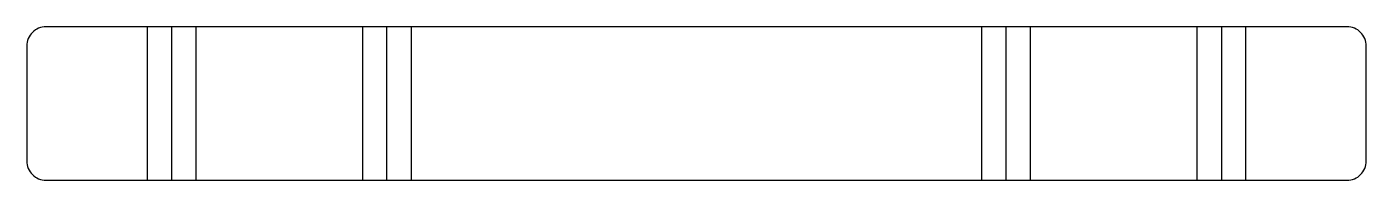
# Model space of a CAD drawing. Header units: inches. Extents: x -0.12 to 8.6, y 0 to 1.
import ezdxf

# ---------------------------------------------------------------- set-up
doc = ezdxf.new("R2010")
doc.units = ezdxf.units.IN

msp = doc.modelspace()

# ---------------------------------------------------------------- linework, layer by layer
at = {"layer": 'BEND'}
for p, q in [((0.8182, 1), (0.8182, 0)), ((2.2201, 0), (2.2201, 1)), ((6.2508, 0), (6.2508, 1)), ((7.6528, 1), (7.6528, 0))]:
    msp.add_line(p, q, dxfattribs=at)
at = {"layer": 'BEND_EXTENT'}
for p, q in [((0.6585, 1), (0.6585, 0)), ((0.9779, 0), (0.9779, 1)), ((2.0604, 1), (2.0604, 0)), ((2.3798, 0), (2.3798, 1)), ((6.0911, 1), (6.0911, 0)), ((6.4105, 0), (6.4105, 1)), ((7.4931, 1), (7.4931, 0)), ((7.8125, 0), (7.8125, 1))]:
    msp.add_line(p, q, dxfattribs=at)
at = {"layer": 'OUTER_PROFILES'}
msp.add_lwpolyline([(8.471, 1), (0, 1, 0.414214), (-0.125, 0.875), (-0.125, 0.125, 0.414214), (0, 0), (8.471, 0, 0.414214), (8.596, 0.125), (8.596, 0.875, 0.414214)], format="xyb", close=True, dxfattribs=at)

doc.saveas('drawing.dxf')
